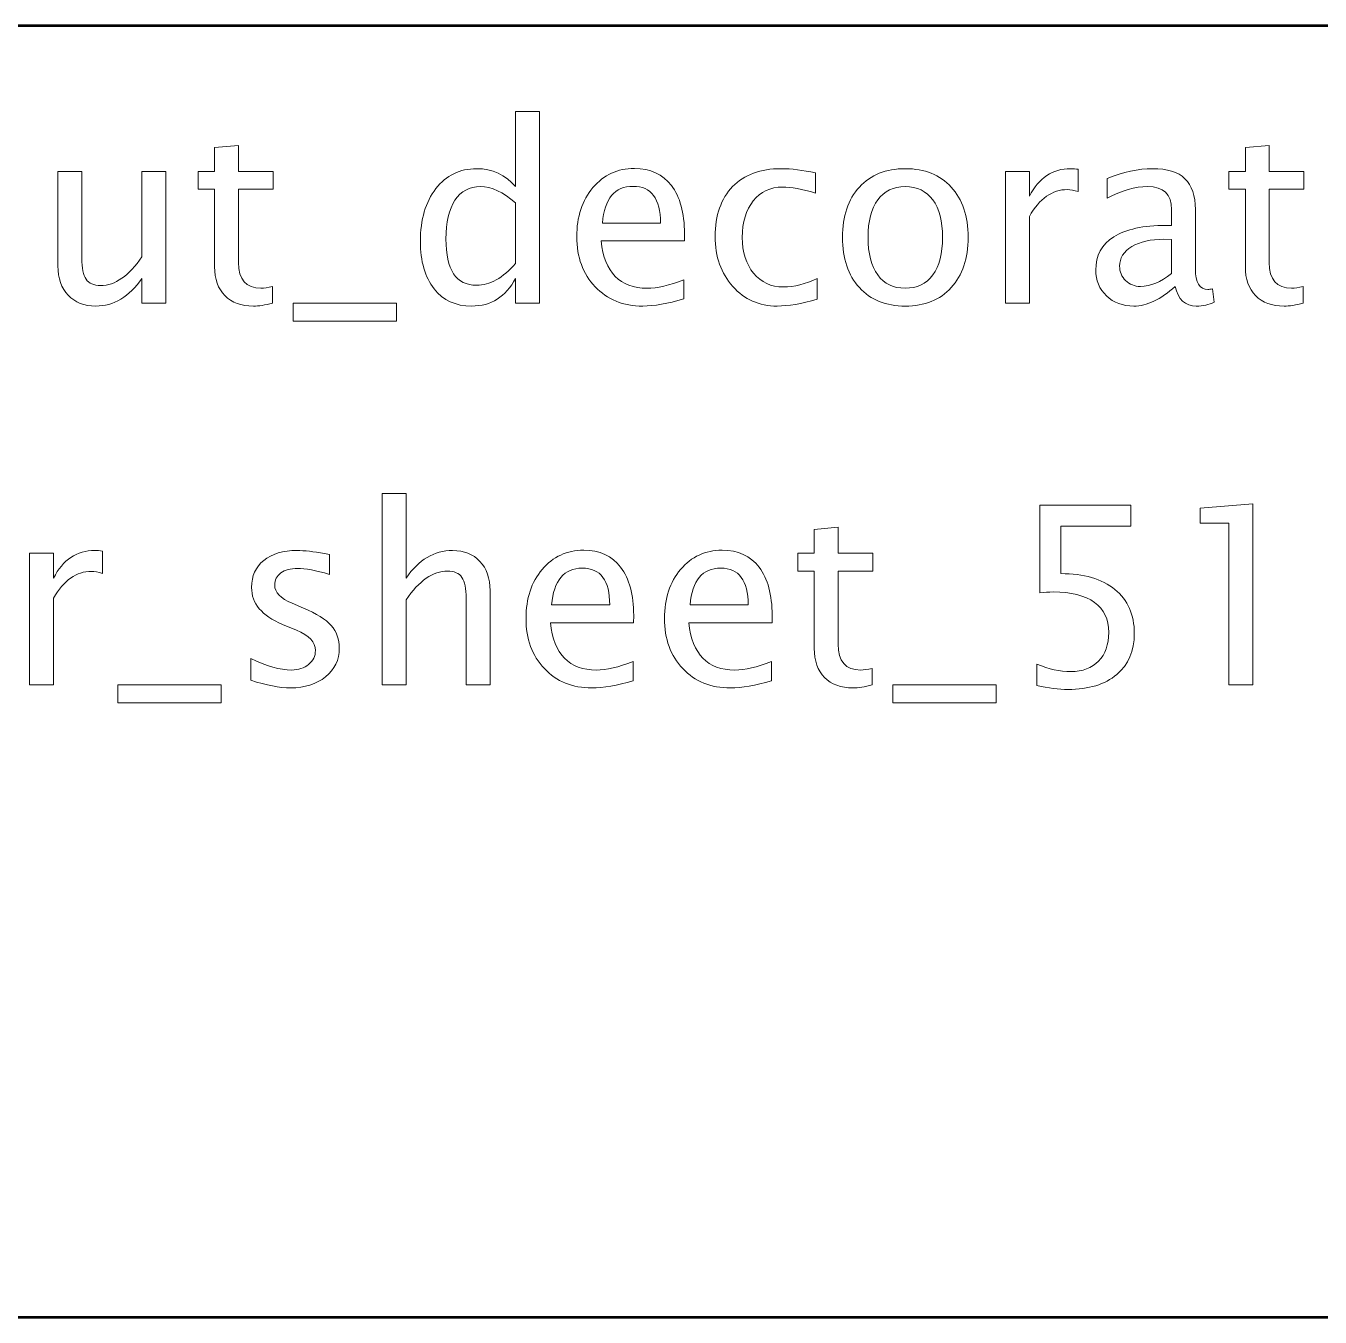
# Model space of a CAD drawing. Header units: centimetres. Extents: x -144 to 123, y -121 to 149.
# Drawn here: x -112.328 to -107.918, y -68.2 to -63.8 of the extents above; entities that cross this region are included whole.
import ezdxf

# ---------------------------------------------------------------- set-up
doc = ezdxf.new("R2010")
doc.units = ezdxf.units.CM
doc.header["$MEASUREMENT"] = 0
doc.layers.add('Layer 1', color=7, linetype='Continuous')

msp = doc.modelspace()

# ---------------------------------------------------------------- linework, layer by layer
at = {"layer": 'Layer 1', "lineweight": 53}
msp.add_open_spline([(-131.95, -67.7), (-131.95, -67.7), (-131.95, -64.3), (-131.95, -64.3), (-131.95, -64.3), (-131.95, -64.02386), (-131.72614, -63.8), (-131.45, -63.8), (-131.45, -63.8), (-131.45, -63.8), (-78.55, -63.8), (-78.55, -63.8), (-78.55, -63.8), (-78.27386, -63.8), (-78.05, -64.02386), (-78.05, -64.3), (-78.05, -64.3), (-78.05, -64.3), (-78.05, -67.7), (-78.05, -67.7), (-78.05, -67.7), (-78.05, -67.97614), (-78.27386, -68.2), (-78.55, -68.2), (-78.55, -68.2), (-78.55, -68.2), (-131.45, -68.2), (-131.45, -68.2), (-131.45, -68.2), (-131.72614, -68.2), (-131.95, -67.97614), (-131.95, -67.7)], degree=3, knots=[0, 0, 0, 0, 0.1111111, 0.1111111, 0.1111111, 0.1111111, 0.2222222, 0.2222222, 0.2222222, 0.2222222, 0.3333333, 0.3333333, 0.3333333, 0.3333333, 0.4444444, 0.4444444, 0.4444444, 0.4444444, 0.5555556, 0.5555556, 0.5555556, 0.5555556, 0.6666667, 0.6666667, 0.6666667, 0.6666667, 0.7777778, 0.7777778, 0.7777778, 0.7777778, 1, 1, 1, 1], dxfattribs=at)
at = {"layer": 'Layer 1', "color": 5, "lineweight": 9}
for points, knots in [([(-110.65959, -64.74469), (-110.65959, -64.74469), (-110.65959, -64.66045), (-110.65959, -64.66045), (-110.65959, -64.66045), (-110.69275, -64.72338), (-110.7427, -64.75485), (-110.80945, -64.75485), (-110.80945, -64.75485), (-110.86363, -64.75485), (-110.90625, -64.73524), (-110.93729, -64.69587), (-110.93729, -64.69587), (-110.96834, -64.6565), (-110.98386, -64.60273), (-110.98386, -64.53457), (-110.98386, -64.53457), (-110.98386, -64.46007), (-110.96622, -64.4001), (-110.93108, -64.35466), (-110.93108, -64.35466), (-110.89581, -64.30936), (-110.84952, -64.28664), (-110.79209, -64.28664), (-110.79209, -64.28664), (-110.73889, -64.28664), (-110.69458, -64.30696), (-110.65959, -64.34774), (-110.65959, -64.34774), (-110.65959, -64.34774), (-110.65959, -64.09191), (-110.65959, -64.09191), (-110.65959, -64.09191), (-110.65959, -64.09191), (-110.5783, -64.09191), (-110.5783, -64.09191), (-110.5783, -64.09191), (-110.5783, -64.09191), (-110.5783, -64.74469), (-110.5783, -64.74469), (-110.5783, -64.74469), (-110.5783, -64.74469), (-110.65959, -64.74469), (-110.65959, -64.74469)], [0, 0, 0, 0, 0.0833333, 0.0833333, 0.0833333, 0.0833333, 0.1666667, 0.1666667, 0.1666667, 0.1666667, 0.25, 0.25, 0.25, 0.25, 0.3333333, 0.3333333, 0.3333333, 0.3333333, 0.4166667, 0.4166667, 0.4166667, 0.4166667, 0.5, 0.5, 0.5, 0.5, 0.5833333, 0.5833333, 0.5833333, 0.5833333, 0.6666667, 0.6666667, 0.6666667, 0.6666667, 0.75, 0.75, 0.75, 0.75, 0.8333333, 0.8333333, 0.8333333, 0.8333333, 1, 1, 1, 1]), ([(-111.48763, -64.74455), (-111.51275, -64.75146), (-111.53462, -64.75485), (-111.5531, -64.75485), (-111.5531, -64.75485), (-111.59459, -64.75485), (-111.62691, -64.743), (-111.65005, -64.71929), (-111.65005, -64.71929), (-111.67333, -64.69558), (-111.6849, -64.6627), (-111.6849, -64.62051), (-111.6849, -64.62051), (-111.6849, -64.62051), (-111.6849, -64.35692), (-111.6849, -64.35692), (-111.6849, -64.35692), (-111.6849, -64.35692), (-111.74107, -64.35692), (-111.74107, -64.35692), (-111.74107, -64.35692), (-111.74107, -64.35692), (-111.74107, -64.29595), (-111.74107, -64.29595), (-111.74107, -64.29595), (-111.74107, -64.29595), (-111.6849, -64.29595), (-111.6849, -64.29595), (-111.6849, -64.29595), (-111.6849, -64.29595), (-111.6849, -64.21482), (-111.6849, -64.21482), (-111.6849, -64.21482), (-111.6849, -64.21482), (-111.60362, -64.20705), (-111.60362, -64.20705), (-111.60362, -64.20705), (-111.60362, -64.20705), (-111.60362, -64.29595), (-111.60362, -64.29595), (-111.60362, -64.29595), (-111.60362, -64.29595), (-111.48594, -64.29595), (-111.48594, -64.29595), (-111.48594, -64.29595), (-111.48594, -64.29595), (-111.48594, -64.35692), (-111.48594, -64.35692), (-111.48594, -64.35692), (-111.48594, -64.35692), (-111.60362, -64.35692), (-111.60362, -64.35692), (-111.60362, -64.35692), (-111.60362, -64.35692), (-111.60362, -64.60584), (-111.60362, -64.60584), (-111.60362, -64.60584), (-111.60362, -64.66454), (-111.57808, -64.69389), (-111.52714, -64.69389), (-111.52714, -64.69389), (-111.51627, -64.69389), (-111.50315, -64.69206), (-111.48763, -64.68853), (-111.48763, -64.68853), (-111.48763, -64.68853), (-111.48763, -64.74455), (-111.48763, -64.74455)], [0, 0, 0, 0, 0.0555556, 0.0555556, 0.0555556, 0.0555556, 0.1111111, 0.1111111, 0.1111111, 0.1111111, 0.1666667, 0.1666667, 0.1666667, 0.1666667, 0.2222222, 0.2222222, 0.2222222, 0.2222222, 0.2777778, 0.2777778, 0.2777778, 0.2777778, 0.3333333, 0.3333333, 0.3333333, 0.3333333, 0.3888889, 0.3888889, 0.3888889, 0.3888889, 0.4444444, 0.4444444, 0.4444444, 0.4444444, 0.5, 0.5, 0.5, 0.5, 0.5555556, 0.5555556, 0.5555556, 0.5555556, 0.6111111, 0.6111111, 0.6111111, 0.6111111, 0.6666667, 0.6666667, 0.6666667, 0.6666667, 0.7222222, 0.7222222, 0.7222222, 0.7222222, 0.7777778, 0.7777778, 0.7777778, 0.7777778, 0.8333333, 0.8333333, 0.8333333, 0.8333333, 0.8888889, 0.8888889, 0.8888889, 0.8888889, 1, 1, 1, 1]), ([(-107.97535, -64.74455), (-108.00047, -64.75146), (-108.02234, -64.75485), (-108.04082, -64.75485), (-108.04082, -64.75485), (-108.08231, -64.75485), (-108.11463, -64.743), (-108.13777, -64.71929), (-108.13777, -64.71929), (-108.16105, -64.69558), (-108.17262, -64.6627), (-108.17262, -64.62051), (-108.17262, -64.62051), (-108.17262, -64.62051), (-108.17262, -64.35692), (-108.17262, -64.35692), (-108.17262, -64.35692), (-108.17262, -64.35692), (-108.22879, -64.35692), (-108.22879, -64.35692), (-108.22879, -64.35692), (-108.22879, -64.35692), (-108.22879, -64.29595), (-108.22879, -64.29595), (-108.22879, -64.29595), (-108.22879, -64.29595), (-108.17262, -64.29595), (-108.17262, -64.29595), (-108.17262, -64.29595), (-108.17262, -64.29595), (-108.17262, -64.21482), (-108.17262, -64.21482), (-108.17262, -64.21482), (-108.17262, -64.21482), (-108.09134, -64.20705), (-108.09134, -64.20705), (-108.09134, -64.20705), (-108.09134, -64.20705), (-108.09134, -64.29595), (-108.09134, -64.29595), (-108.09134, -64.29595), (-108.09134, -64.29595), (-107.97366, -64.29595), (-107.97366, -64.29595), (-107.97366, -64.29595), (-107.97366, -64.29595), (-107.97366, -64.35692), (-107.97366, -64.35692), (-107.97366, -64.35692), (-107.97366, -64.35692), (-108.09134, -64.35692), (-108.09134, -64.35692), (-108.09134, -64.35692), (-108.09134, -64.35692), (-108.09134, -64.60584), (-108.09134, -64.60584), (-108.09134, -64.60584), (-108.09134, -64.66454), (-108.0658, -64.69389), (-108.01486, -64.69389), (-108.01486, -64.69389), (-108.00399, -64.69389), (-107.99087, -64.69206), (-107.97535, -64.68853), (-107.97535, -64.68853), (-107.97535, -64.68853), (-107.97535, -64.74455), (-107.97535, -64.74455)], [0, 0, 0, 0, 0.0555556, 0.0555556, 0.0555556, 0.0555556, 0.1111111, 0.1111111, 0.1111111, 0.1111111, 0.1666667, 0.1666667, 0.1666667, 0.1666667, 0.2222222, 0.2222222, 0.2222222, 0.2222222, 0.2777778, 0.2777778, 0.2777778, 0.2777778, 0.3333333, 0.3333333, 0.3333333, 0.3333333, 0.3888889, 0.3888889, 0.3888889, 0.3888889, 0.4444444, 0.4444444, 0.4444444, 0.4444444, 0.5, 0.5, 0.5, 0.5, 0.5555556, 0.5555556, 0.5555556, 0.5555556, 0.6111111, 0.6111111, 0.6111111, 0.6111111, 0.6666667, 0.6666667, 0.6666667, 0.6666667, 0.7222222, 0.7222222, 0.7222222, 0.7222222, 0.7777778, 0.7777778, 0.7777778, 0.7777778, 0.8333333, 0.8333333, 0.8333333, 0.8333333, 0.8888889, 0.8888889, 0.8888889, 0.8888889, 1, 1, 1, 1]), ([(-111.9327, -64.74469), (-111.9327, -64.74469), (-111.9327, -64.66031), (-111.9327, -64.66031), (-111.9327, -64.66031), (-111.97602, -64.72338), (-112.02865, -64.75485), (-112.09046, -64.75485), (-112.09046, -64.75485), (-112.12969, -64.75485), (-112.16087, -64.74257), (-112.18402, -64.71788), (-112.18402, -64.71788), (-112.2073, -64.69318), (-112.21887, -64.66002), (-112.21887, -64.61811), (-112.21887, -64.61811), (-112.21887, -64.61811), (-112.21887, -64.29595), (-112.21887, -64.29595), (-112.21887, -64.29595), (-112.21887, -64.29595), (-112.13759, -64.29595), (-112.13759, -64.29595), (-112.13759, -64.29595), (-112.13759, -64.29595), (-112.13759, -64.59158), (-112.13759, -64.59158), (-112.13759, -64.59158), (-112.13759, -64.62531), (-112.13265, -64.64916), (-112.12291, -64.66327), (-112.12291, -64.66327), (-112.11304, -64.67752), (-112.09667, -64.68458), (-112.07367, -64.68458), (-112.07367, -64.68458), (-112.02399, -64.68458), (-111.97686, -64.65198), (-111.9327, -64.58664), (-111.9327, -64.58664), (-111.9327, -64.58664), (-111.9327, -64.29595), (-111.9327, -64.29595), (-111.9327, -64.29595), (-111.9327, -64.29595), (-111.85141, -64.29595), (-111.85141, -64.29595), (-111.85141, -64.29595), (-111.85141, -64.29595), (-111.85141, -64.74469), (-111.85141, -64.74469), (-111.85141, -64.74469), (-111.85141, -64.74469), (-111.9327, -64.74469), (-111.9327, -64.74469)], [0, 0, 0, 0, 0.0666667, 0.0666667, 0.0666667, 0.0666667, 0.1333333, 0.1333333, 0.1333333, 0.1333333, 0.2, 0.2, 0.2, 0.2, 0.2666667, 0.2666667, 0.2666667, 0.2666667, 0.3333333, 0.3333333, 0.3333333, 0.3333333, 0.4, 0.4, 0.4, 0.4, 0.4666667, 0.4666667, 0.4666667, 0.4666667, 0.5333333, 0.5333333, 0.5333333, 0.5333333, 0.6, 0.6, 0.6, 0.6, 0.6666667, 0.6666667, 0.6666667, 0.6666667, 0.7333333, 0.7333333, 0.7333333, 0.7333333, 0.8, 0.8, 0.8, 0.8, 0.8666667, 0.8666667, 0.8666667, 0.8666667, 1, 1, 1, 1]), ([(-110.08611, -64.7303), (-110.14072, -64.74667), (-110.18742, -64.75485), (-110.22637, -64.75485), (-110.22637, -64.75485), (-110.29283, -64.75485), (-110.34688, -64.73284), (-110.38851, -64.68895), (-110.38851, -64.68895), (-110.43014, -64.64507), (-110.45102, -64.5882), (-110.45102, -64.51821), (-110.45102, -64.51821), (-110.45102, -64.45033), (-110.43268, -64.39459), (-110.39585, -64.35099), (-110.39585, -64.35099), (-110.35902, -64.30753), (-110.31188, -64.28579), (-110.25445, -64.28579), (-110.25445, -64.28579), (-110.20012, -64.28579), (-110.15807, -64.30513), (-110.12844, -64.34379), (-110.12844, -64.34379), (-110.09881, -64.38246), (-110.08399, -64.43721), (-110.08399, -64.50819), (-110.08399, -64.50819), (-110.08399, -64.50819), (-110.08441, -64.53302), (-110.08441, -64.53302), (-110.08441, -64.53302), (-110.08441, -64.53302), (-110.36805, -64.53302), (-110.36805, -64.53302), (-110.36805, -64.53302), (-110.35619, -64.64027), (-110.30384, -64.69389), (-110.21113, -64.69389), (-110.21113, -64.69389), (-110.17712, -64.69389), (-110.13549, -64.68429), (-110.08611, -64.6651), (-110.08611, -64.6651), (-110.08611, -64.6651), (-110.08611, -64.7303), (-110.08611, -64.7303)], [0, 0, 0, 0, 0.0769231, 0.0769231, 0.0769231, 0.0769231, 0.1538462, 0.1538462, 0.1538462, 0.1538462, 0.2307692, 0.2307692, 0.2307692, 0.2307692, 0.3076923, 0.3076923, 0.3076923, 0.3076923, 0.3846154, 0.3846154, 0.3846154, 0.3846154, 0.4615385, 0.4615385, 0.4615385, 0.4615385, 0.5384615, 0.5384615, 0.5384615, 0.5384615, 0.6153846, 0.6153846, 0.6153846, 0.6153846, 0.6923077, 0.6923077, 0.6923077, 0.6923077, 0.7692308, 0.7692308, 0.7692308, 0.7692308, 0.8461538, 0.8461538, 0.8461538, 0.8461538, 1, 1, 1, 1]), ([(-109.63215, -64.73114), (-109.68478, -64.74695), (-109.73022, -64.75485), (-109.76846, -64.75485), (-109.76846, -64.75485), (-109.82914, -64.75485), (-109.87937, -64.73241), (-109.91931, -64.68768), (-109.91931, -64.68768), (-109.95924, -64.64281), (-109.97928, -64.58622), (-109.97928, -64.51806), (-109.97928, -64.51806), (-109.97928, -64.44525), (-109.95952, -64.38838), (-109.92001, -64.34774), (-109.92001, -64.34774), (-109.8805, -64.30696), (-109.82533, -64.28664), (-109.75449, -64.28664), (-109.75449, -64.28664), (-109.71963, -64.28664), (-109.68041, -64.29144), (-109.63723, -64.30103), (-109.63723, -64.30103), (-109.63723, -64.30103), (-109.63723, -64.36962), (-109.63723, -64.36962), (-109.63723, -64.36962), (-109.68309, -64.35607), (-109.72048, -64.3493), (-109.74927, -64.3493), (-109.74927, -64.3493), (-109.79104, -64.3493), (-109.82448, -64.36496), (-109.84946, -64.39614), (-109.84946, -64.39614), (-109.87443, -64.42733), (-109.88699, -64.46896), (-109.88699, -64.52089), (-109.88699, -64.52089), (-109.88699, -64.57126), (-109.87401, -64.6119), (-109.84819, -64.64309), (-109.84819, -64.64309), (-109.82236, -64.67413), (-109.78864, -64.68966), (-109.74673, -64.68966), (-109.74673, -64.68966), (-109.70962, -64.68966), (-109.67152, -64.68006), (-109.63215, -64.66087), (-109.63215, -64.66087), (-109.63215, -64.66087), (-109.63215, -64.73114), (-109.63215, -64.73114)], [0, 0, 0, 0, 0.0666667, 0.0666667, 0.0666667, 0.0666667, 0.1333333, 0.1333333, 0.1333333, 0.1333333, 0.2, 0.2, 0.2, 0.2, 0.2666667, 0.2666667, 0.2666667, 0.2666667, 0.3333333, 0.3333333, 0.3333333, 0.3333333, 0.4, 0.4, 0.4, 0.4, 0.4666667, 0.4666667, 0.4666667, 0.4666667, 0.5333333, 0.5333333, 0.5333333, 0.5333333, 0.6, 0.6, 0.6, 0.6, 0.6666667, 0.6666667, 0.6666667, 0.6666667, 0.7333333, 0.7333333, 0.7333333, 0.7333333, 0.8, 0.8, 0.8, 0.8, 0.8666667, 0.8666667, 0.8666667, 0.8666667, 1, 1, 1, 1]), ([(-109.33143, -64.75485), (-109.39733, -64.75485), (-109.44954, -64.73382), (-109.48793, -64.69177), (-109.48793, -64.69177), (-109.52645, -64.64972), (-109.54564, -64.59257), (-109.54564, -64.52046), (-109.54564, -64.52046), (-109.54564, -64.4485), (-109.52645, -64.39149), (-109.48793, -64.34958), (-109.48793, -64.34958), (-109.44954, -64.30767), (-109.39733, -64.28664), (-109.33143, -64.28664), (-109.33143, -64.28664), (-109.26553, -64.28664), (-109.21332, -64.30767), (-109.17494, -64.34958), (-109.17494, -64.34958), (-109.13642, -64.39149), (-109.11722, -64.4485), (-109.11722, -64.52046), (-109.11722, -64.52046), (-109.11722, -64.59257), (-109.13642, -64.64972), (-109.17494, -64.69177), (-109.17494, -64.69177), (-109.21332, -64.73382), (-109.26553, -64.75485), (-109.33143, -64.75485)], [0, 0, 0, 0, 0.1111111, 0.1111111, 0.1111111, 0.1111111, 0.2222222, 0.2222222, 0.2222222, 0.2222222, 0.3333333, 0.3333333, 0.3333333, 0.3333333, 0.4444444, 0.4444444, 0.4444444, 0.4444444, 0.5555556, 0.5555556, 0.5555556, 0.5555556, 0.6666667, 0.6666667, 0.6666667, 0.6666667, 0.7777778, 0.7777778, 0.7777778, 0.7777778, 1, 1, 1, 1]), ([(-108.98994, -64.74469), (-108.98994, -64.74469), (-108.98994, -64.29595), (-108.98994, -64.29595), (-108.98994, -64.29595), (-108.98994, -64.29595), (-108.90866, -64.29595), (-108.90866, -64.29595), (-108.90866, -64.29595), (-108.90866, -64.29595), (-108.90866, -64.38076), (-108.90866, -64.38076), (-108.90866, -64.38076), (-108.87634, -64.31797), (-108.8295, -64.28664), (-108.76797, -64.28664), (-108.76797, -64.28664), (-108.75965, -64.28664), (-108.7509, -64.28735), (-108.74187, -64.28876), (-108.74187, -64.28876), (-108.74187, -64.28876), (-108.74187, -64.36482), (-108.74187, -64.36482), (-108.74187, -64.36482), (-108.75598, -64.36016), (-108.76839, -64.35776), (-108.77912, -64.35776), (-108.77912, -64.35776), (-108.83077, -64.35776), (-108.87395, -64.38824), (-108.90866, -64.44934), (-108.90866, -64.44934), (-108.90866, -64.44934), (-108.90866, -64.74469), (-108.90866, -64.74469), (-108.90866, -64.74469), (-108.90866, -64.74469), (-108.98994, -64.74469), (-108.98994, -64.74469)], [0, 0, 0, 0, 0.0909091, 0.0909091, 0.0909091, 0.0909091, 0.1818182, 0.1818182, 0.1818182, 0.1818182, 0.2727273, 0.2727273, 0.2727273, 0.2727273, 0.3636364, 0.3636364, 0.3636364, 0.3636364, 0.4545455, 0.4545455, 0.4545455, 0.4545455, 0.5454545, 0.5454545, 0.5454545, 0.5454545, 0.6363636, 0.6363636, 0.6363636, 0.6363636, 0.7272727, 0.7272727, 0.7272727, 0.7272727, 0.8181818, 0.8181818, 0.8181818, 0.8181818, 1, 1, 1, 1]), ([(-108.41223, -64.68754), (-108.46105, -64.73241), (-108.50804, -64.75485), (-108.5532, -64.75485), (-108.5532, -64.75485), (-108.59031, -64.75485), (-108.62121, -64.74328), (-108.64563, -64.72), (-108.64563, -64.72), (-108.67018, -64.69671), (-108.68246, -64.66736), (-108.68246, -64.63194), (-108.68246, -64.63194), (-108.68246, -64.58298), (-108.66185, -64.5453), (-108.62065, -64.51905), (-108.62065, -64.51905), (-108.57944, -64.49281), (-108.52032, -64.47968), (-108.44327, -64.47968), (-108.44327, -64.47968), (-108.44327, -64.47968), (-108.42422, -64.47968), (-108.42422, -64.47968), (-108.42422, -64.47968), (-108.42422, -64.47968), (-108.42422, -64.42564), (-108.42422, -64.42564), (-108.42422, -64.42564), (-108.42422, -64.37357), (-108.45132, -64.3476), (-108.50564, -64.3476), (-108.50564, -64.3476), (-108.54769, -64.3476), (-108.5937, -64.36087), (-108.64351, -64.3874), (-108.64351, -64.3874), (-108.64351, -64.3874), (-108.64351, -64.32051), (-108.64351, -64.32051), (-108.64351, -64.32051), (-108.58876, -64.29793), (-108.53711, -64.28664), (-108.48871, -64.28664), (-108.48871, -64.28664), (-108.4389, -64.28664), (-108.40207, -64.29793), (-108.3785, -64.32065), (-108.3785, -64.32065), (-108.3548, -64.34337), (-108.34294, -64.37836), (-108.34294, -64.42564), (-108.34294, -64.42564), (-108.34294, -64.42564), (-108.34294, -64.62841), (-108.34294, -64.62841), (-108.34294, -64.62841), (-108.34294, -64.67484), (-108.32869, -64.69812), (-108.30004, -64.69812), (-108.30004, -64.69812), (-108.29652, -64.69812), (-108.29129, -64.69756), (-108.28438, -64.69643), (-108.28438, -64.69643), (-108.28438, -64.69643), (-108.27859, -64.74159), (-108.27859, -64.74159), (-108.27859, -64.74159), (-108.29708, -64.75048), (-108.3174, -64.75485), (-108.3397, -64.75485), (-108.3397, -64.75485), (-108.37766, -64.75485), (-108.40179, -64.73241), (-108.41223, -64.68754)], [0, 0, 0, 0, 0.05, 0.05, 0.05, 0.05, 0.1, 0.1, 0.1, 0.1, 0.15, 0.15, 0.15, 0.15, 0.2, 0.2, 0.2, 0.2, 0.25, 0.25, 0.25, 0.25, 0.3, 0.3, 0.3, 0.3, 0.35, 0.35, 0.35, 0.35, 0.4, 0.4, 0.4, 0.4, 0.45, 0.45, 0.45, 0.45, 0.5, 0.5, 0.5, 0.5, 0.55, 0.55, 0.55, 0.55, 0.6, 0.6, 0.6, 0.6, 0.65, 0.65, 0.65, 0.65, 0.7, 0.7, 0.7, 0.7, 0.75, 0.75, 0.75, 0.75, 0.8, 0.8, 0.8, 0.8, 0.85, 0.85, 0.85, 0.85, 0.9, 0.9, 0.9, 0.9, 1, 1, 1, 1]), ([(-110.65959, -64.40334), (-110.70178, -64.36623), (-110.74171, -64.3476), (-110.77953, -64.3476), (-110.77953, -64.3476), (-110.81678, -64.3476), (-110.84557, -64.36312), (-110.86603, -64.39431), (-110.86603, -64.39431), (-110.88649, -64.42535), (-110.89665, -64.46938), (-110.89665, -64.52639), (-110.89665, -64.52639), (-110.89665, -64.63124), (-110.86194, -64.68373), (-110.79237, -64.68373), (-110.79237, -64.68373), (-110.74722, -64.68373), (-110.70291, -64.65904), (-110.65959, -64.60979), (-110.65959, -64.60979), (-110.65959, -64.60979), (-110.65959, -64.40334), (-110.65959, -64.40334)], [0, 0, 0, 0, 0.1428571, 0.1428571, 0.1428571, 0.1428571, 0.2857143, 0.2857143, 0.2857143, 0.2857143, 0.4285714, 0.4285714, 0.4285714, 0.4285714, 0.5714286, 0.5714286, 0.5714286, 0.5714286, 0.7142857, 0.7142857, 0.7142857, 0.7142857, 1, 1, 1, 1]), ([(-110.36381, -64.47206), (-110.36381, -64.47206), (-110.16569, -64.47206), (-110.16569, -64.47206), (-110.16569, -64.47206), (-110.16569, -64.38852), (-110.19688, -64.34676), (-110.25911, -64.34676), (-110.25911, -64.34676), (-110.32176, -64.34676), (-110.35662, -64.38852), (-110.36381, -64.47206)], [0, 0, 0, 0, 0.25, 0.25, 0.25, 0.25, 0.5, 0.5, 0.5, 0.5, 1, 1, 1, 1]), ([(-109.33157, -64.69389), (-109.29136, -64.69389), (-109.26003, -64.67879), (-109.23773, -64.64845), (-109.23773, -64.64845), (-109.21558, -64.61825), (-109.20443, -64.5755), (-109.20443, -64.52046), (-109.20443, -64.52046), (-109.20443, -64.46557), (-109.21558, -64.42296), (-109.23773, -64.39276), (-109.23773, -64.39276), (-109.26003, -64.3627), (-109.29136, -64.3476), (-109.33157, -64.3476), (-109.33157, -64.3476), (-109.37193, -64.3476), (-109.40326, -64.3627), (-109.42527, -64.39276), (-109.42527, -64.39276), (-109.44743, -64.42296), (-109.45843, -64.46557), (-109.45843, -64.52046), (-109.45843, -64.52046), (-109.45843, -64.5755), (-109.44743, -64.61825), (-109.42527, -64.64845), (-109.42527, -64.64845), (-109.40326, -64.67879), (-109.37193, -64.69389), (-109.33157, -64.69389)], [0, 0, 0, 0, 0.1111111, 0.1111111, 0.1111111, 0.1111111, 0.2222222, 0.2222222, 0.2222222, 0.2222222, 0.3333333, 0.3333333, 0.3333333, 0.3333333, 0.4444444, 0.4444444, 0.4444444, 0.4444444, 0.5555556, 0.5555556, 0.5555556, 0.5555556, 0.6666667, 0.6666667, 0.6666667, 0.6666667, 0.7777778, 0.7777778, 0.7777778, 0.7777778, 1, 1, 1, 1]), ([(-108.42422, -64.64323), (-108.42422, -64.64323), (-108.42422, -64.52794), (-108.42422, -64.52794), (-108.42422, -64.52794), (-108.42422, -64.52794), (-108.45033, -64.5271), (-108.45033, -64.5271), (-108.45033, -64.5271), (-108.49548, -64.5271), (-108.53189, -64.53542), (-108.55969, -64.55207), (-108.55969, -64.55207), (-108.58735, -64.56886), (-108.60118, -64.59102), (-108.60118, -64.61868), (-108.60118, -64.61868), (-108.60118, -64.63801), (-108.59426, -64.65438), (-108.58057, -64.66778), (-108.58057, -64.66778), (-108.56674, -64.68119), (-108.54995, -64.68796), (-108.53006, -64.68796), (-108.53006, -64.68796), (-108.49619, -64.68796), (-108.46091, -64.67301), (-108.42422, -64.64323)], [0, 0, 0, 0, 0.125, 0.125, 0.125, 0.125, 0.25, 0.25, 0.25, 0.25, 0.375, 0.375, 0.375, 0.375, 0.5, 0.5, 0.5, 0.5, 0.625, 0.625, 0.625, 0.625, 0.75, 0.75, 0.75, 0.75, 1, 1, 1, 1]), ([(-111.41736, -64.80565), (-111.41736, -64.80565), (-111.41736, -64.74469), (-111.41736, -64.74469), (-111.41736, -64.74469), (-111.41736, -64.74469), (-111.06515, -64.74469), (-111.06515, -64.74469), (-111.06515, -64.74469), (-111.06515, -64.74469), (-111.06515, -64.80565), (-111.06515, -64.80565), (-111.06515, -64.80565), (-111.06515, -64.80565), (-111.41736, -64.80565), (-111.41736, -64.80565)], [0, 0, 0, 0, 0.2, 0.2, 0.2, 0.2, 0.4, 0.4, 0.4, 0.4, 0.6, 0.6, 0.6, 0.6, 1, 1, 1, 1]), ([(-111.1139, -66.04573), (-111.1139, -66.04573), (-111.1139, -65.39295), (-111.1139, -65.39295), (-111.1139, -65.39295), (-111.1139, -65.39295), (-111.03262, -65.39295), (-111.03262, -65.39295), (-111.03262, -65.39295), (-111.03262, -65.39295), (-111.03262, -65.6818), (-111.03262, -65.6818), (-111.03262, -65.6818), (-110.98958, -65.61901), (-110.9368, -65.58768), (-110.87443, -65.58768), (-110.87443, -65.58768), (-110.8352, -65.58768), (-110.80402, -65.59996), (-110.78102, -65.62465), (-110.78102, -65.62465), (-110.75802, -65.64921), (-110.74644, -65.68237), (-110.74644, -65.72385), (-110.74644, -65.72385), (-110.74644, -65.72385), (-110.74644, -66.04573), (-110.74644, -66.04573), (-110.74644, -66.04573), (-110.74644, -66.04573), (-110.82773, -66.04573), (-110.82773, -66.04573), (-110.82773, -66.04573), (-110.82773, -66.04573), (-110.82773, -65.75038), (-110.82773, -65.75038), (-110.82773, -65.75038), (-110.82773, -65.71708), (-110.83266, -65.69337), (-110.8424, -65.67926), (-110.8424, -65.67926), (-110.85228, -65.66501), (-110.86851, -65.65796), (-110.89123, -65.65796), (-110.89123, -65.65796), (-110.94118, -65.65796), (-110.98831, -65.69055), (-111.03262, -65.75575), (-111.03262, -65.75575), (-111.03262, -65.75575), (-111.03262, -66.04573), (-111.03262, -66.04573), (-111.03262, -66.04573), (-111.03262, -66.04573), (-111.1139, -66.04573), (-111.1139, -66.04573)], [0, 0, 0, 0, 0.0666667, 0.0666667, 0.0666667, 0.0666667, 0.1333333, 0.1333333, 0.1333333, 0.1333333, 0.2, 0.2, 0.2, 0.2, 0.2666667, 0.2666667, 0.2666667, 0.2666667, 0.3333333, 0.3333333, 0.3333333, 0.3333333, 0.4, 0.4, 0.4, 0.4, 0.4666667, 0.4666667, 0.4666667, 0.4666667, 0.5333333, 0.5333333, 0.5333333, 0.5333333, 0.6, 0.6, 0.6, 0.6, 0.6666667, 0.6666667, 0.6666667, 0.6666667, 0.7333333, 0.7333333, 0.7333333, 0.7333333, 0.8, 0.8, 0.8, 0.8, 0.8666667, 0.8666667, 0.8666667, 0.8666667, 1, 1, 1, 1]), ([(-108.88292, -66.04827), (-108.88292, -66.04827), (-108.88292, -65.97546), (-108.88292, -65.97546), (-108.88292, -65.97546), (-108.84242, -65.99183), (-108.80403, -66.00001), (-108.76735, -66.00001), (-108.76735, -66.00001), (-108.72727, -66.00001), (-108.69566, -65.98816), (-108.67266, -65.96445), (-108.67266, -65.96445), (-108.64966, -65.94074), (-108.63823, -65.90815), (-108.63823, -65.86666), (-108.63823, -65.86666), (-108.63823, -65.82207), (-108.65446, -65.78792), (-108.68691, -65.76435), (-108.68691, -65.76435), (-108.71937, -65.74079), (-108.76636, -65.72908), (-108.82774, -65.72908), (-108.82774, -65.72908), (-108.84199, -65.72908), (-108.85709, -65.73006), (-108.87276, -65.73204), (-108.87276, -65.73204), (-108.87276, -65.73204), (-108.87276, -65.43359), (-108.87276, -65.43359), (-108.87276, -65.43359), (-108.87276, -65.43359), (-108.56287, -65.43359), (-108.56287, -65.43359), (-108.56287, -65.43359), (-108.56287, -65.43359), (-108.56287, -65.50471), (-108.56287, -65.50471), (-108.56287, -65.50471), (-108.56287, -65.50471), (-108.80164, -65.50471), (-108.80164, -65.50471), (-108.80164, -65.50471), (-108.80164, -65.50471), (-108.80164, -65.66642), (-108.80164, -65.66642), (-108.80164, -65.66642), (-108.7229, -65.66642), (-108.66151, -65.68448), (-108.61734, -65.72061), (-108.61734, -65.72061), (-108.57318, -65.75659), (-108.55102, -65.80655), (-108.55102, -65.87047), (-108.55102, -65.87047), (-108.55102, -65.93002), (-108.57106, -65.97659), (-108.61114, -66.01031), (-108.61114, -66.01031), (-108.65121, -66.04404), (-108.70653, -66.06097), (-108.77708, -66.06097), (-108.77708, -66.06097), (-108.80855, -66.06097), (-108.84383, -66.05674), (-108.88292, -66.04827)], [0, 0, 0, 0, 0.0555556, 0.0555556, 0.0555556, 0.0555556, 0.1111111, 0.1111111, 0.1111111, 0.1111111, 0.1666667, 0.1666667, 0.1666667, 0.1666667, 0.2222222, 0.2222222, 0.2222222, 0.2222222, 0.2777778, 0.2777778, 0.2777778, 0.2777778, 0.3333333, 0.3333333, 0.3333333, 0.3333333, 0.3888889, 0.3888889, 0.3888889, 0.3888889, 0.4444444, 0.4444444, 0.4444444, 0.4444444, 0.5, 0.5, 0.5, 0.5, 0.5555556, 0.5555556, 0.5555556, 0.5555556, 0.6111111, 0.6111111, 0.6111111, 0.6111111, 0.6666667, 0.6666667, 0.6666667, 0.6666667, 0.7222222, 0.7222222, 0.7222222, 0.7222222, 0.7777778, 0.7777778, 0.7777778, 0.7777778, 0.8333333, 0.8333333, 0.8333333, 0.8333333, 0.8888889, 0.8888889, 0.8888889, 0.8888889, 1, 1, 1, 1]), ([(-108.229, -66.04573), (-108.229, -66.04573), (-108.229, -65.49455), (-108.229, -65.49455), (-108.229, -65.49455), (-108.229, -65.49455), (-108.32637, -65.49455), (-108.32637, -65.49455), (-108.32637, -65.49455), (-108.32637, -65.49455), (-108.32637, -65.44375), (-108.32637, -65.44375), (-108.32637, -65.44375), (-108.32637, -65.44375), (-108.14772, -65.42851), (-108.14772, -65.42851), (-108.14772, -65.42851), (-108.14772, -65.42851), (-108.14772, -66.04573), (-108.14772, -66.04573), (-108.14772, -66.04573), (-108.14772, -66.04573), (-108.229, -66.04573), (-108.229, -66.04573)], [0, 0, 0, 0, 0.1428571, 0.1428571, 0.1428571, 0.1428571, 0.2857143, 0.2857143, 0.2857143, 0.2857143, 0.4285714, 0.4285714, 0.4285714, 0.4285714, 0.5714286, 0.5714286, 0.5714286, 0.5714286, 0.7142857, 0.7142857, 0.7142857, 0.7142857, 1, 1, 1, 1]), ([(-109.44426, -66.04559), (-109.46938, -66.0525), (-109.49125, -66.05589), (-109.50973, -66.05589), (-109.50973, -66.05589), (-109.55122, -66.05589), (-109.58354, -66.04404), (-109.60668, -66.02033), (-109.60668, -66.02033), (-109.62996, -65.99662), (-109.64153, -65.96374), (-109.64153, -65.92155), (-109.64153, -65.92155), (-109.64153, -65.92155), (-109.64153, -65.65796), (-109.64153, -65.65796), (-109.64153, -65.65796), (-109.64153, -65.65796), (-109.6977, -65.65796), (-109.6977, -65.65796), (-109.6977, -65.65796), (-109.6977, -65.65796), (-109.6977, -65.59699), (-109.6977, -65.59699), (-109.6977, -65.59699), (-109.6977, -65.59699), (-109.64153, -65.59699), (-109.64153, -65.59699), (-109.64153, -65.59699), (-109.64153, -65.59699), (-109.64153, -65.51586), (-109.64153, -65.51586), (-109.64153, -65.51586), (-109.64153, -65.51586), (-109.56025, -65.50809), (-109.56025, -65.50809), (-109.56025, -65.50809), (-109.56025, -65.50809), (-109.56025, -65.59699), (-109.56025, -65.59699), (-109.56025, -65.59699), (-109.56025, -65.59699), (-109.44257, -65.59699), (-109.44257, -65.59699), (-109.44257, -65.59699), (-109.44257, -65.59699), (-109.44257, -65.65796), (-109.44257, -65.65796), (-109.44257, -65.65796), (-109.44257, -65.65796), (-109.56025, -65.65796), (-109.56025, -65.65796), (-109.56025, -65.65796), (-109.56025, -65.65796), (-109.56025, -65.90688), (-109.56025, -65.90688), (-109.56025, -65.90688), (-109.56025, -65.96558), (-109.53471, -65.99493), (-109.48377, -65.99493), (-109.48377, -65.99493), (-109.4729, -65.99493), (-109.45978, -65.9931), (-109.44426, -65.98957), (-109.44426, -65.98957), (-109.44426, -65.98957), (-109.44426, -66.04559), (-109.44426, -66.04559)], [0, 0, 0, 0, 0.0555556, 0.0555556, 0.0555556, 0.0555556, 0.1111111, 0.1111111, 0.1111111, 0.1111111, 0.1666667, 0.1666667, 0.1666667, 0.1666667, 0.2222222, 0.2222222, 0.2222222, 0.2222222, 0.2777778, 0.2777778, 0.2777778, 0.2777778, 0.3333333, 0.3333333, 0.3333333, 0.3333333, 0.3888889, 0.3888889, 0.3888889, 0.3888889, 0.4444444, 0.4444444, 0.4444444, 0.4444444, 0.5, 0.5, 0.5, 0.5, 0.5555556, 0.5555556, 0.5555556, 0.5555556, 0.6111111, 0.6111111, 0.6111111, 0.6111111, 0.6666667, 0.6666667, 0.6666667, 0.6666667, 0.7222222, 0.7222222, 0.7222222, 0.7222222, 0.7777778, 0.7777778, 0.7777778, 0.7777778, 0.8333333, 0.8333333, 0.8333333, 0.8333333, 0.8888889, 0.8888889, 0.8888889, 0.8888889, 1, 1, 1, 1]), ([(-112.31533, -66.04573), (-112.31533, -66.04573), (-112.31533, -65.59699), (-112.31533, -65.59699), (-112.31533, -65.59699), (-112.31533, -65.59699), (-112.23405, -65.59699), (-112.23405, -65.59699), (-112.23405, -65.59699), (-112.23405, -65.59699), (-112.23405, -65.6818), (-112.23405, -65.6818), (-112.23405, -65.6818), (-112.20173, -65.61901), (-112.15489, -65.58768), (-112.09336, -65.58768), (-112.09336, -65.58768), (-112.08504, -65.58768), (-112.07629, -65.58839), (-112.06726, -65.5898), (-112.06726, -65.5898), (-112.06726, -65.5898), (-112.06726, -65.66586), (-112.06726, -65.66586), (-112.06726, -65.66586), (-112.08137, -65.6612), (-112.09378, -65.6588), (-112.10451, -65.6588), (-112.10451, -65.6588), (-112.15616, -65.6588), (-112.19934, -65.68928), (-112.23405, -65.75038), (-112.23405, -65.75038), (-112.23405, -65.75038), (-112.23405, -66.04573), (-112.23405, -66.04573), (-112.23405, -66.04573), (-112.23405, -66.04573), (-112.31533, -66.04573), (-112.31533, -66.04573)], [0, 0, 0, 0, 0.0909091, 0.0909091, 0.0909091, 0.0909091, 0.1818182, 0.1818182, 0.1818182, 0.1818182, 0.2727273, 0.2727273, 0.2727273, 0.2727273, 0.3636364, 0.3636364, 0.3636364, 0.3636364, 0.4545455, 0.4545455, 0.4545455, 0.4545455, 0.5454545, 0.5454545, 0.5454545, 0.5454545, 0.6363636, 0.6363636, 0.6363636, 0.6363636, 0.7272727, 0.7272727, 0.7272727, 0.7272727, 0.8181818, 0.8181818, 0.8181818, 0.8181818, 1, 1, 1, 1]), ([(-111.56165, -66.02964), (-111.56165, -66.02964), (-111.56165, -65.95514), (-111.56165, -65.95514), (-111.56165, -65.95514), (-111.50845, -65.98167), (-111.4623, -65.99493), (-111.42293, -65.99493), (-111.42293, -65.99493), (-111.39951, -65.99493), (-111.38004, -65.98858), (-111.36465, -65.97588), (-111.36465, -65.97588), (-111.34927, -65.96332), (-111.34151, -65.94752), (-111.34151, -65.92847), (-111.34151, -65.92847), (-111.34151, -65.90067), (-111.3631, -65.87767), (-111.40628, -65.85946), (-111.40628, -65.85946), (-111.40628, -65.85946), (-111.45384, -65.83928), (-111.45384, -65.83928), (-111.45384, -65.83928), (-111.52397, -65.81021), (-111.55911, -65.76816), (-111.55911, -65.71355), (-111.55911, -65.71355), (-111.55911, -65.67447), (-111.54528, -65.6437), (-111.51762, -65.62127), (-111.51762, -65.62127), (-111.48996, -65.59883), (-111.452, -65.58768), (-111.40388, -65.58768), (-111.40388, -65.58768), (-111.37891, -65.58768), (-111.34786, -65.59107), (-111.31103, -65.59798), (-111.31103, -65.59798), (-111.31103, -65.59798), (-111.2941, -65.60123), (-111.2941, -65.60123), (-111.2941, -65.60123), (-111.2941, -65.60123), (-111.2941, -65.66896), (-111.2941, -65.66896), (-111.2941, -65.66896), (-111.3394, -65.65542), (-111.37552, -65.64864), (-111.40247, -65.64864), (-111.40247, -65.64864), (-111.42618, -65.64864), (-111.44495, -65.65386), (-111.4592, -65.66416), (-111.4592, -65.66416), (-111.47331, -65.67447), (-111.48037, -65.68829), (-111.48037, -65.70565), (-111.48037, -65.70565), (-111.48037, -65.73006), (-111.46061, -65.75081), (-111.42096, -65.7676), (-111.42096, -65.7676), (-111.42096, -65.7676), (-111.38187, -65.78411), (-111.38187, -65.78411), (-111.38187, -65.78411), (-111.33756, -65.80274), (-111.30623, -65.82249), (-111.28789, -65.84323), (-111.28789, -65.84323), (-111.2694, -65.86398), (-111.26023, -65.88994), (-111.26023, -65.92099), (-111.26023, -65.92099), (-111.26023, -65.96036), (-111.27575, -65.99267), (-111.30694, -66.01793), (-111.30694, -66.01793), (-111.33798, -66.04319), (-111.37778, -66.05589), (-111.42618, -66.05589), (-111.42618, -66.05589), (-111.46343, -66.05589), (-111.50845, -66.04714), (-111.56165, -66.02964)], [0, 0, 0, 0, 0.0434783, 0.0434783, 0.0434783, 0.0434783, 0.0869565, 0.0869565, 0.0869565, 0.0869565, 0.1304348, 0.1304348, 0.1304348, 0.1304348, 0.173913, 0.173913, 0.173913, 0.173913, 0.2173913, 0.2173913, 0.2173913, 0.2173913, 0.2608696, 0.2608696, 0.2608696, 0.2608696, 0.3043478, 0.3043478, 0.3043478, 0.3043478, 0.3478261, 0.3478261, 0.3478261, 0.3478261, 0.3913043, 0.3913043, 0.3913043, 0.3913043, 0.4347826, 0.4347826, 0.4347826, 0.4347826, 0.4782609, 0.4782609, 0.4782609, 0.4782609, 0.5217391, 0.5217391, 0.5217391, 0.5217391, 0.5652174, 0.5652174, 0.5652174, 0.5652174, 0.6086957, 0.6086957, 0.6086957, 0.6086957, 0.6521739, 0.6521739, 0.6521739, 0.6521739, 0.6956522, 0.6956522, 0.6956522, 0.6956522, 0.7391304, 0.7391304, 0.7391304, 0.7391304, 0.7826087, 0.7826087, 0.7826087, 0.7826087, 0.826087, 0.826087, 0.826087, 0.826087, 0.8695652, 0.8695652, 0.8695652, 0.8695652, 0.9130435, 0.9130435, 0.9130435, 0.9130435, 1, 1, 1, 1]), ([(-110.25905, -66.03134), (-110.31366, -66.04771), (-110.36036, -66.05589), (-110.39931, -66.05589), (-110.39931, -66.05589), (-110.46577, -66.05589), (-110.51982, -66.03388), (-110.56145, -65.98999), (-110.56145, -65.98999), (-110.60308, -65.94611), (-110.62396, -65.88924), (-110.62396, -65.81925), (-110.62396, -65.81925), (-110.62396, -65.75137), (-110.60562, -65.69563), (-110.56879, -65.65203), (-110.56879, -65.65203), (-110.53196, -65.60857), (-110.48482, -65.58683), (-110.42739, -65.58683), (-110.42739, -65.58683), (-110.37306, -65.58683), (-110.33101, -65.60617), (-110.30138, -65.64483), (-110.30138, -65.64483), (-110.27175, -65.6835), (-110.25693, -65.73825), (-110.25693, -65.80923), (-110.25693, -65.80923), (-110.25693, -65.80923), (-110.25735, -65.83406), (-110.25735, -65.83406), (-110.25735, -65.83406), (-110.25735, -65.83406), (-110.54099, -65.83406), (-110.54099, -65.83406), (-110.54099, -65.83406), (-110.52913, -65.94131), (-110.47678, -65.99493), (-110.38407, -65.99493), (-110.38407, -65.99493), (-110.35006, -65.99493), (-110.30843, -65.98533), (-110.25905, -65.96614), (-110.25905, -65.96614), (-110.25905, -65.96614), (-110.25905, -66.03134), (-110.25905, -66.03134)], [0, 0, 0, 0, 0.0769231, 0.0769231, 0.0769231, 0.0769231, 0.1538462, 0.1538462, 0.1538462, 0.1538462, 0.2307692, 0.2307692, 0.2307692, 0.2307692, 0.3076923, 0.3076923, 0.3076923, 0.3076923, 0.3846154, 0.3846154, 0.3846154, 0.3846154, 0.4615385, 0.4615385, 0.4615385, 0.4615385, 0.5384615, 0.5384615, 0.5384615, 0.5384615, 0.6153846, 0.6153846, 0.6153846, 0.6153846, 0.6923077, 0.6923077, 0.6923077, 0.6923077, 0.7692308, 0.7692308, 0.7692308, 0.7692308, 0.8461538, 0.8461538, 0.8461538, 0.8461538, 1, 1, 1, 1]), ([(-109.78731, -66.03134), (-109.84192, -66.04771), (-109.88862, -66.05589), (-109.92757, -66.05589), (-109.92757, -66.05589), (-109.99403, -66.05589), (-110.04808, -66.03388), (-110.08971, -65.98999), (-110.08971, -65.98999), (-110.13134, -65.94611), (-110.15222, -65.88924), (-110.15222, -65.81925), (-110.15222, -65.81925), (-110.15222, -65.75137), (-110.13388, -65.69563), (-110.09705, -65.65203), (-110.09705, -65.65203), (-110.06022, -65.60857), (-110.01308, -65.58683), (-109.95565, -65.58683), (-109.95565, -65.58683), (-109.90132, -65.58683), (-109.85927, -65.60617), (-109.82964, -65.64483), (-109.82964, -65.64483), (-109.80001, -65.6835), (-109.78519, -65.73825), (-109.78519, -65.80923), (-109.78519, -65.80923), (-109.78519, -65.80923), (-109.78561, -65.83406), (-109.78561, -65.83406), (-109.78561, -65.83406), (-109.78561, -65.83406), (-110.06925, -65.83406), (-110.06925, -65.83406), (-110.06925, -65.83406), (-110.05739, -65.94131), (-110.00504, -65.99493), (-109.91233, -65.99493), (-109.91233, -65.99493), (-109.87832, -65.99493), (-109.83669, -65.98533), (-109.78731, -65.96614), (-109.78731, -65.96614), (-109.78731, -65.96614), (-109.78731, -66.03134), (-109.78731, -66.03134)], [0, 0, 0, 0, 0.0769231, 0.0769231, 0.0769231, 0.0769231, 0.1538462, 0.1538462, 0.1538462, 0.1538462, 0.2307692, 0.2307692, 0.2307692, 0.2307692, 0.3076923, 0.3076923, 0.3076923, 0.3076923, 0.3846154, 0.3846154, 0.3846154, 0.3846154, 0.4615385, 0.4615385, 0.4615385, 0.4615385, 0.5384615, 0.5384615, 0.5384615, 0.5384615, 0.6153846, 0.6153846, 0.6153846, 0.6153846, 0.6923077, 0.6923077, 0.6923077, 0.6923077, 0.7692308, 0.7692308, 0.7692308, 0.7692308, 0.8461538, 0.8461538, 0.8461538, 0.8461538, 1, 1, 1, 1]), ([(-110.53675, -65.7731), (-110.53675, -65.7731), (-110.33863, -65.7731), (-110.33863, -65.7731), (-110.33863, -65.7731), (-110.33863, -65.68956), (-110.36982, -65.6478), (-110.43205, -65.6478), (-110.43205, -65.6478), (-110.4947, -65.6478), (-110.52956, -65.68956), (-110.53675, -65.7731)], [0, 0, 0, 0, 0.25, 0.25, 0.25, 0.25, 0.5, 0.5, 0.5, 0.5, 1, 1, 1, 1]), ([(-110.06501, -65.7731), (-110.06501, -65.7731), (-109.86689, -65.7731), (-109.86689, -65.7731), (-109.86689, -65.7731), (-109.86689, -65.68956), (-109.89808, -65.6478), (-109.96031, -65.6478), (-109.96031, -65.6478), (-110.02296, -65.6478), (-110.05782, -65.68956), (-110.06501, -65.7731)], [0, 0, 0, 0, 0.25, 0.25, 0.25, 0.25, 0.5, 0.5, 0.5, 0.5, 1, 1, 1, 1]), ([(-112.01462, -66.10669), (-112.01462, -66.10669), (-112.01462, -66.04573), (-112.01462, -66.04573), (-112.01462, -66.04573), (-112.01462, -66.04573), (-111.66241, -66.04573), (-111.66241, -66.04573), (-111.66241, -66.04573), (-111.66241, -66.04573), (-111.66241, -66.10669), (-111.66241, -66.10669), (-111.66241, -66.10669), (-111.66241, -66.10669), (-112.01462, -66.10669), (-112.01462, -66.10669)], [0, 0, 0, 0, 0.2, 0.2, 0.2, 0.2, 0.4, 0.4, 0.4, 0.4, 0.6, 0.6, 0.6, 0.6, 1, 1, 1, 1]), ([(-109.37399, -66.10669), (-109.37399, -66.10669), (-109.37399, -66.04573), (-109.37399, -66.04573), (-109.37399, -66.04573), (-109.37399, -66.04573), (-109.02178, -66.04573), (-109.02178, -66.04573), (-109.02178, -66.04573), (-109.02178, -66.04573), (-109.02178, -66.10669), (-109.02178, -66.10669), (-109.02178, -66.10669), (-109.02178, -66.10669), (-109.37399, -66.10669), (-109.37399, -66.10669)], [0, 0, 0, 0, 0.2, 0.2, 0.2, 0.2, 0.4, 0.4, 0.4, 0.4, 0.6, 0.6, 0.6, 0.6, 1, 1, 1, 1])]:
    msp.add_open_spline(points, degree=3, knots=knots, dxfattribs=at)

doc.saveas('drawing.dxf')
